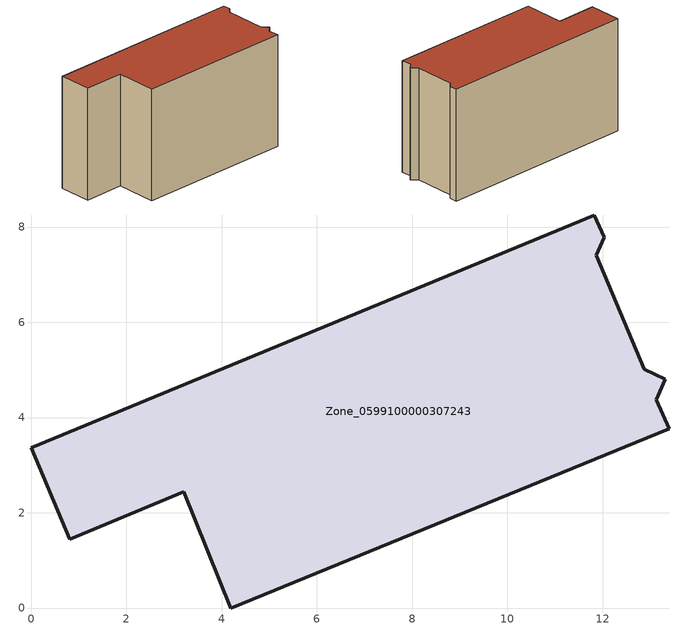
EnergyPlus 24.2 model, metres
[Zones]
Zone_0599100000307243
 floor ground (C_G): 13.13,4.37 13.4,3.77 4.19,0 3.2,2.44 0.81,1.44 0,3.37 11.82,8.25 12.03,7.79 11.87,7.41 12.87,5.02 13.32,4.8 z0
 wall outside (C_F): 11.82,8.25 0,3.37 0.81,1.44 3.2,2.44 4.19,0 13.4,3.77 13.13,4.37 13.32,4.8 12.87,5.02 11.87,7.41 12.03,7.79 11.82,8.25 z0:7.19
 roof outside (C_R): 12.03,7.79 11.82,8.25 0,3.37 0.81,1.44 3.2,2.44 4.19,0 13.4,3.77 13.13,4.37 13.32,4.8 12.87,5.02 11.87,7.41 z7.19
[BUILDING]
Pand.0599100000307243: North Axis=0; Terrain=City; Loads Convergence Tolerance Value=0.04; Temperature Convergence Tolerance Value=0.4; Solar Distribution=FullExterior; Maximum Number of Warmup Days=25; Minimum Number of Warmup Days=1
[Site:Location]
Rotterdam.The.Hague.AP_ZH_NLD Design_Conditions: Latitude=51.96; Longitude=4.45; Time Zone=1; Elevation=-4.5
[SITE:GROUNDTEMPERATURE:BUILDINGSURFACE]
18, 18, 18, 18, 18, 18, 18, 18, 18, 18, 18, 18
[MATERIAL] Thermal Absorptance=0.9; Solar Absorptance=0.7; Visible Absorptance=0.7
Name | Roughness | Thickness | Conductivity | Density | Specific Heat
G.TI.1946 | MediumSmooth | 0.15 | 1 | 540 | 1210
F.TI.1946 | Rough | 0.3 | 0.857143 | 1920 | 840
R.TI.1946 | MediumRough | 0.2 | 0.1 | 1500 | 1000
[CONSTRUCTION]
C_G: G.TI.1946
C_F: F.TI.1946
C_R: R.TI.1946
[ZONE]
Zone_0599100000307243: Type=1; Multiplier=1; Ceiling Height=Autocalculate; Volume=Autocalculate; Floor Area=autocalculate; Part of Total Floor Area=Yes
[ZONEINFILTRATION:DESIGNFLOWRATE]
Infil_Zone_0599100000307243: Zone or ZoneList or Space or SpaceList=Zone_0599100000307243; Schedule=AlwaysOn; Design Flow Rate Calculation Method=Flow/Area; Flow Rate per Floor Area=0.003; Constant Term Coefficient=1; Temperature Term Coefficient=0; Velocity Term Coefficient=0; Velocity Squared Term Coefficient=0
[HVACTEMPLATE:ZONE:IDEALLOADSAIRSYSTEM]
Zone_0599100000307243: Maximum Heating Supply Air Temperature=50; Minimum Cooling Supply Air Temperature=13; Maximum Heating Supply Air Humidity Ratio=0.0156; Minimum Cooling Supply Air Humidity Ratio=0.0077; Heating Limit=NoLimit; Cooling Limit=NoLimit; Dehumidification Control Type=ConstantSensibleHeatRatio; Cooling Sensible Heat Ratio=0.7; Dehumidification Setpoint=60; Humidification Control Type=None; Humidification Setpoint=30; Outdoor Air Method=None; Outdoor Air Flow Rate per Person=0.00944; Outdoor Air Flow Rate per Zone Floor Area=0; Outdoor Air Flow Rate per Zone=0; Demand Controlled Ventilation Type=None; Outdoor Air Economizer Type=NoEconomizer; Heat Recovery Type=None; Sensible Heat Recovery Effectiveness=0.7; Latent Heat Recovery Effectiveness=0.65
[ZONECONTROL:THERMOSTAT]
ThermostatControl_Zone_0599100000307243: Zone or ZoneList=Zone_0599100000307243; Control Type Schedule=DualSetpointControlType; Control 1=Thermostat_Zone_0599100000307243; Temperature Difference Between Cutout And Setpoint=0
[THERMOSTATSETPOINT:DUALSETPOINT]
Thermostat_Zone_0599100000307243: Heating Setpoint Temperature Schedule=HeatingSetpoint_Zone_0599100000307243; Cooling Setpoint Temperature Schedule=CoolingSetpoint_Zone_0599100000307243
[SCHEDULE:COMPACT]
HeatingSetpoint_Zone_0599100000307243: Through: 12/31, For: AllDays, Until: 24:00, 21
CoolingSetpoint_Zone_0599100000307243: Through: 12/31, For: AllDays, Until: 24:00, 24
DualSetpointControlType: Through: 12/31, For: AllDays, Until: 24:00, 4
AlwaysOn: Through: 12/31, For: AllDays, Until: 24:00, 1
